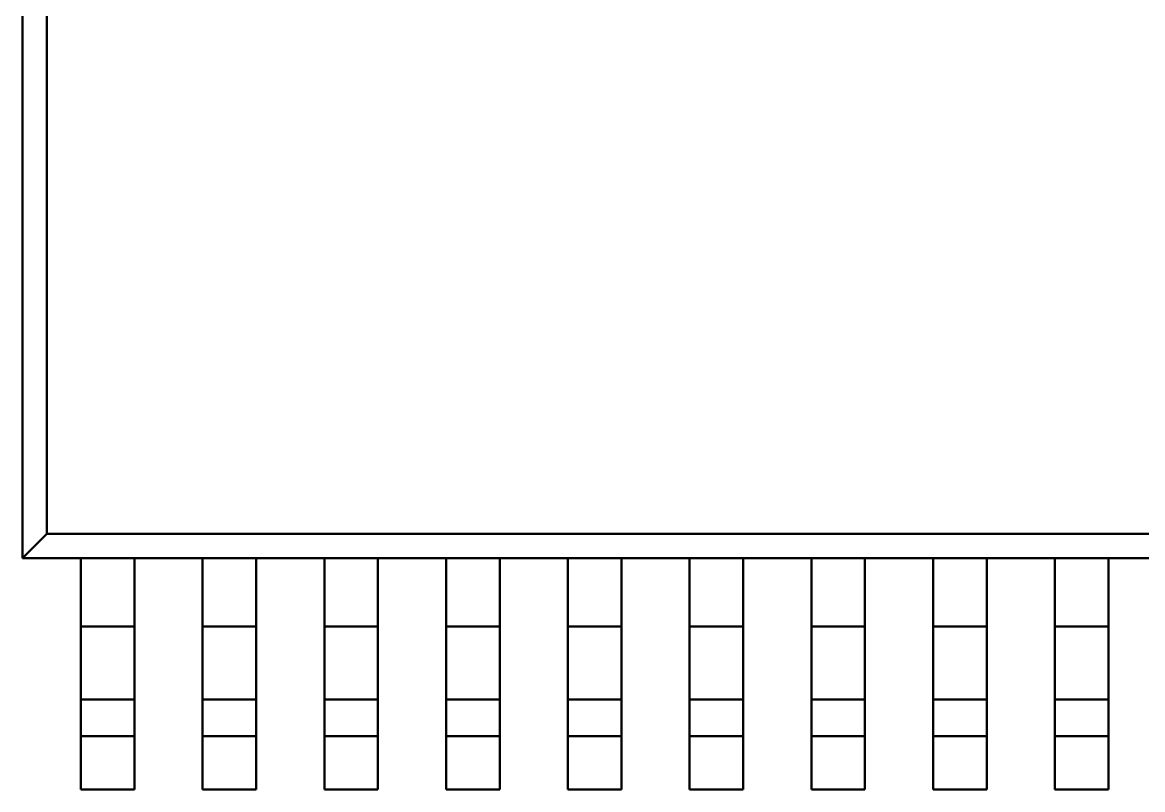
# Model space of a CAD drawing. Header units: millimetres. Extents: x 0 to 866, y 0 to 297.
# Drawn here: x 111.72 to 120.92, y 223.63 to 229.93 of the extents above; entities that cross this region are included whole.
import ezdxf

# ---------------------------------------------------------------- set-up
doc = ezdxf.new("R2010")
doc.units = ezdxf.units.MM
doc.layers.add('OSN50', color=3, linetype='Continuous', lineweight=50)

msp = doc.modelspace()

# ---------------------------------------------------------------- linework, layer by layer
at = {"layer": 'OSN50', "color": 3}
for p, q in [((111.7245, 234.3343), (111.7245, 225.5343)), ((111.7245, 234.3343), (111.7245, 225.5343)), ((111.7245, 234.3343), (111.7245, 225.5343)), ((111.7245, 234.3343), (111.7245, 225.5343)), ((111.9245, 234.1343), (111.9245, 225.7343)), ((111.9245, 234.1343), (111.9245, 225.7343)), ((111.9245, 225.7343), (111.7245, 225.5343)), ((111.9245, 225.7343), (111.7245, 225.5343)), ((111.9245, 225.7343), (130.9245, 225.7343)), ((111.9245, 225.7343), (130.9245, 225.7343)), ((111.7245, 225.5343), (112.2045, 225.5343)), ((111.7245, 225.5343), (131.1245, 225.5343)), ((111.7245, 225.5343), (112.2045, 225.5343)), ((111.7245, 225.5343), (131.1245, 225.5343)), ((112.2045, 225.5343), (112.2045, 223.6343)), ((112.2045, 225.5343), (112.2045, 224.9743)), ((112.2045, 225.5343), (112.2045, 223.6343)), ((112.2045, 225.5343), (112.2045, 224.9743)), ((112.6445, 223.6343), (112.6445, 225.5343)), ((112.6445, 225.5343), (113.2045, 225.5343)), ((112.6445, 225.5343), (112.6445, 224.9743)), ((112.6445, 223.6343), (112.6445, 225.5343)), ((112.6445, 225.5343), (113.2045, 225.5343)), ((112.6445, 225.5343), (112.6445, 224.9743)), ((113.2045, 225.5343), (113.2045, 223.6343)), ((113.2045, 225.5343), (113.2045, 224.9743)), ((113.2045, 225.5343), (113.2045, 223.6343)), ((113.2045, 225.5343), (113.2045, 224.9743)), ((113.6445, 223.6343), (113.6445, 225.5343)), ((113.6445, 225.5343), (114.2045, 225.5343)), ((113.6445, 225.5343), (113.6445, 224.9743)), ((113.6445, 223.6343), (113.6445, 225.5343)), ((113.6445, 225.5343), (114.2045, 225.5343)), ((113.6445, 225.5343), (113.6445, 224.9743)), ((114.2045, 225.5343), (114.2045, 223.6343)), ((114.2045, 225.5343), (114.2045, 224.9743)), ((114.2045, 225.5343), (114.2045, 223.6343)), ((114.2045, 225.5343), (114.2045, 224.9743)), ((114.6445, 223.6343), (114.6445, 225.5343)), ((114.6445, 225.5343), (115.2045, 225.5343)), ((114.6445, 225.5343), (114.6445, 224.9743)), ((114.6445, 223.6343), (114.6445, 225.5343)), ((114.6445, 225.5343), (115.2045, 225.5343)), ((114.6445, 225.5343), (114.6445, 224.9743)), ((115.2045, 225.5343), (115.2045, 223.6343)), ((115.2045, 225.5343), (115.2045, 224.9743)), ((115.2045, 225.5343), (115.2045, 223.6343)), ((115.2045, 225.5343), (115.2045, 224.9743)), ((115.6445, 223.6343), (115.6445, 225.5343)), ((115.6445, 225.5343), (116.2045, 225.5343)), ((115.6445, 225.5343), (115.6445, 224.9743)), ((115.6445, 223.6343), (115.6445, 225.5343)), ((115.6445, 225.5343), (116.2045, 225.5343)), ((115.6445, 225.5343), (115.6445, 224.9743)), ((116.2045, 225.5343), (116.2045, 223.6343)), ((116.2045, 225.5343), (116.2045, 224.9743)), ((116.2045, 225.5343), (116.2045, 223.6343)), ((116.2045, 225.5343), (116.2045, 224.9743)), ((116.6445, 223.6343), (116.6445, 225.5343)), ((116.6445, 225.5343), (117.2045, 225.5343)), ((116.6445, 225.5343), (116.6445, 224.9743)), ((116.6445, 223.6343), (116.6445, 225.5343)), ((116.6445, 225.5343), (117.2045, 225.5343)), ((116.6445, 225.5343), (116.6445, 224.9743)), ((117.2045, 225.5343), (117.2045, 223.6343)), ((117.2045, 225.5343), (117.2045, 224.9743)), ((117.2045, 225.5343), (117.2045, 223.6343)), ((117.2045, 225.5343), (117.2045, 224.9743)), ((117.6445, 223.6343), (117.6445, 225.5343)), ((117.6445, 225.5343), (118.2045, 225.5343)), ((117.6445, 225.5343), (117.6445, 224.9743)), ((117.6445, 223.6343), (117.6445, 225.5343)), ((117.6445, 225.5343), (118.2045, 225.5343)), ((117.6445, 225.5343), (117.6445, 224.9743)), ((118.2045, 225.5343), (118.2045, 223.6343)), ((118.2045, 225.5343), (118.2045, 224.9743)), ((118.2045, 225.5343), (118.2045, 223.6343)), ((118.2045, 225.5343), (118.2045, 224.9743)), ((118.6445, 223.6343), (118.6445, 225.5343)), ((118.6445, 225.5343), (119.2045, 225.5343)), ((118.6445, 225.5343), (118.6445, 224.9743)), ((118.6445, 223.6343), (118.6445, 225.5343)), ((118.6445, 225.5343), (119.2045, 225.5343)), ((118.6445, 225.5343), (118.6445, 224.9743)), ((119.2045, 225.5343), (119.2045, 223.6343)), ((119.2045, 225.5343), (119.2045, 224.9743)), ((119.2045, 225.5343), (119.2045, 223.6343)), ((119.2045, 225.5343), (119.2045, 224.9743)), ((119.6445, 223.6343), (119.6445, 225.5343)), ((119.6445, 225.5343), (120.2045, 225.5343)), ((119.6445, 225.5343), (119.6445, 224.9743)), ((119.6445, 223.6343), (119.6445, 225.5343)), ((119.6445, 225.5343), (120.2045, 225.5343)), ((119.6445, 225.5343), (119.6445, 224.9743)), ((120.2045, 225.5343), (120.2045, 223.6343)), ((120.2045, 225.5343), (120.2045, 224.9743)), ((120.2045, 225.5343), (120.2045, 223.6343)), ((120.2045, 225.5343), (120.2045, 224.9743)), ((120.6445, 223.6343), (120.6445, 225.5343)), ((120.6445, 225.5343), (121.2045, 225.5343)), ((120.6445, 225.5343), (120.6445, 224.9743)), ((120.6445, 223.6343), (120.6445, 225.5343)), ((120.6445, 225.5343), (121.2045, 225.5343)), ((120.6445, 225.5343), (120.6445, 224.9743)), ((112.2045, 224.9743), (112.2045, 224.8443)), ((112.6445, 224.9743), (112.2045, 224.9743)), ((112.2045, 224.9743), (112.2045, 224.8443)), ((112.6445, 224.9743), (112.2045, 224.9743)), ((112.6445, 224.9743), (112.6445, 224.8443)), ((112.6445, 224.9743), (112.6445, 224.8443)), ((113.2045, 224.9743), (113.2045, 224.8443)), ((113.6445, 224.9743), (113.2045, 224.9743)), ((113.2045, 224.9743), (113.2045, 224.8443)), ((113.6445, 224.9743), (113.2045, 224.9743)), ((113.6445, 224.9743), (113.6445, 224.8443)), ((113.6445, 224.9743), (113.6445, 224.8443)), ((114.2045, 224.9743), (114.2045, 224.8443)), ((114.6445, 224.9743), (114.2045, 224.9743)), ((114.2045, 224.9743), (114.2045, 224.8443)), ((114.6445, 224.9743), (114.2045, 224.9743)), ((114.6445, 224.9743), (114.6445, 224.8443)), ((114.6445, 224.9743), (114.6445, 224.8443)), ((115.2045, 224.9743), (115.2045, 224.8443)), ((115.6445, 224.9743), (115.2045, 224.9743)), ((115.2045, 224.9743), (115.2045, 224.8443)), ((115.6445, 224.9743), (115.2045, 224.9743)), ((115.6445, 224.9743), (115.6445, 224.8443)), ((115.6445, 224.9743), (115.6445, 224.8443)), ((116.2045, 224.9743), (116.2045, 224.8443)), ((116.6445, 224.9743), (116.2045, 224.9743)), ((116.2045, 224.9743), (116.2045, 224.8443)), ((116.6445, 224.9743), (116.2045, 224.9743)), ((116.6445, 224.9743), (116.6445, 224.8443)), ((116.6445, 224.9743), (116.6445, 224.8443)), ((117.2045, 224.9743), (117.2045, 224.8443)), ((117.6445, 224.9743), (117.2045, 224.9743)), ((117.2045, 224.9743), (117.2045, 224.8443)), ((117.6445, 224.9743), (117.2045, 224.9743)), ((117.6445, 224.9743), (117.6445, 224.8443)), ((117.6445, 224.9743), (117.6445, 224.8443)), ((118.2045, 224.9743), (118.2045, 224.8443)), ((118.6445, 224.9743), (118.2045, 224.9743)), ((118.2045, 224.9743), (118.2045, 224.8443)), ((118.6445, 224.9743), (118.2045, 224.9743)), ((118.6445, 224.9743), (118.6445, 224.8443)), ((118.6445, 224.9743), (118.6445, 224.8443)), ((119.2045, 224.9743), (119.2045, 224.8443)), ((119.6445, 224.9743), (119.2045, 224.9743)), ((119.2045, 224.9743), (119.2045, 224.8443)), ((119.6445, 224.9743), (119.2045, 224.9743)), ((119.6445, 224.9743), (119.6445, 224.8443)), ((119.6445, 224.9743), (119.6445, 224.8443)), ((120.2045, 224.9743), (120.2045, 224.8443)), ((120.6445, 224.9743), (120.2045, 224.9743)), ((120.2045, 224.9743), (120.2045, 224.8443)), ((120.6445, 224.9743), (120.2045, 224.9743)), ((120.6445, 224.9743), (120.6445, 224.8443)), ((120.6445, 224.9743), (120.6445, 224.8443)), ((112.2045, 224.8443), (112.2045, 224.7183)), ((112.2045, 224.8443), (112.2045, 224.7183)), ((112.6445, 224.8443), (112.6445, 224.7183)), ((112.6445, 224.8443), (112.6445, 224.7183)), ((113.2045, 224.8443), (113.2045, 224.7183)), ((113.2045, 224.8443), (113.2045, 224.7183)), ((113.6445, 224.8443), (113.6445, 224.7183)), ((113.6445, 224.8443), (113.6445, 224.7183)), ((114.2045, 224.8443), (114.2045, 224.7183)), ((114.2045, 224.8443), (114.2045, 224.7183)), ((114.6445, 224.8443), (114.6445, 224.7183)), ((114.6445, 224.8443), (114.6445, 224.7183)), ((115.2045, 224.8443), (115.2045, 224.7183)), ((115.2045, 224.8443), (115.2045, 224.7183)), ((115.6445, 224.8443), (115.6445, 224.7183)), ((115.6445, 224.8443), (115.6445, 224.7183)), ((116.2045, 224.8443), (116.2045, 224.7183)), ((116.2045, 224.8443), (116.2045, 224.7183)), ((116.6445, 224.8443), (116.6445, 224.7183)), ((116.6445, 224.8443), (116.6445, 224.7183)), ((117.2045, 224.8443), (117.2045, 224.7183)), ((117.2045, 224.8443), (117.2045, 224.7183)), ((117.6445, 224.8443), (117.6445, 224.7183)), ((117.6445, 224.8443), (117.6445, 224.7183)), ((118.2045, 224.8443), (118.2045, 224.7183)), ((118.2045, 224.8443), (118.2045, 224.7183)), ((118.6445, 224.8443), (118.6445, 224.7183)), ((118.6445, 224.8443), (118.6445, 224.7183)), ((119.2045, 224.8443), (119.2045, 224.7183)), ((119.2045, 224.8443), (119.2045, 224.7183)), ((119.6445, 224.8443), (119.6445, 224.7183)), ((119.6445, 224.8443), (119.6445, 224.7183)), ((120.2045, 224.8443), (120.2045, 224.7183)), ((120.2045, 224.8443), (120.2045, 224.7183)), ((120.6445, 224.8443), (120.6445, 224.7183)), ((120.6445, 224.8443), (120.6445, 224.7183)), ((112.2045, 224.7183), (112.2045, 224.6063)), ((112.2045, 224.7183), (112.2045, 224.6063)), ((112.6445, 224.7183), (112.6445, 224.6063)), ((112.6445, 224.7183), (112.6445, 224.6063)), ((113.2045, 224.7183), (113.2045, 224.6063)), ((113.2045, 224.7183), (113.2045, 224.6063)), ((113.6445, 224.7183), (113.6445, 224.6063)), ((113.6445, 224.7183), (113.6445, 224.6063)), ((114.2045, 224.7183), (114.2045, 224.6063)), ((114.2045, 224.7183), (114.2045, 224.6063)), ((114.6445, 224.7183), (114.6445, 224.6063)), ((114.6445, 224.7183), (114.6445, 224.6063)), ((115.2045, 224.7183), (115.2045, 224.6063)), ((115.2045, 224.7183), (115.2045, 224.6063)), ((115.6445, 224.7183), (115.6445, 224.6063)), ((115.6445, 224.7183), (115.6445, 224.6063)), ((116.2045, 224.7183), (116.2045, 224.6063)), ((116.2045, 224.7183), (116.2045, 224.6063)), ((116.6445, 224.7183), (116.6445, 224.6063)), ((116.6445, 224.7183), (116.6445, 224.6063)), ((117.2045, 224.7183), (117.2045, 224.6063)), ((117.2045, 224.7183), (117.2045, 224.6063)), ((117.6445, 224.7183), (117.6445, 224.6063)), ((117.6445, 224.7183), (117.6445, 224.6063)), ((118.2045, 224.7183), (118.2045, 224.6063)), ((118.2045, 224.7183), (118.2045, 224.6063)), ((118.6445, 224.7183), (118.6445, 224.6063)), ((118.6445, 224.7183), (118.6445, 224.6063)), ((119.2045, 224.7183), (119.2045, 224.6063)), ((119.2045, 224.7183), (119.2045, 224.6063)), ((119.6445, 224.7183), (119.6445, 224.6063)), ((119.6445, 224.7183), (119.6445, 224.6063)), ((120.2045, 224.7183), (120.2045, 224.6063)), ((120.2045, 224.7183), (120.2045, 224.6063)), ((120.6445, 224.7183), (120.6445, 224.6063)), ((120.6445, 224.7183), (120.6445, 224.6063)), ((112.2045, 224.6063), (112.2045, 224.5123)), ((112.2045, 224.6063), (112.2045, 224.5123)), ((112.6445, 224.6063), (112.6445, 224.5123)), ((112.6445, 224.6063), (112.6445, 224.5123)), ((113.2045, 224.6063), (113.2045, 224.5123)), ((113.2045, 224.6063), (113.2045, 224.5123)), ((113.6445, 224.6063), (113.6445, 224.5123)), ((113.6445, 224.6063), (113.6445, 224.5123)), ((114.2045, 224.6063), (114.2045, 224.5123)), ((114.2045, 224.6063), (114.2045, 224.5123)), ((114.6445, 224.6063), (114.6445, 224.5123)), ((114.6445, 224.6063), (114.6445, 224.5123)), ((115.2045, 224.6063), (115.2045, 224.5123)), ((115.2045, 224.6063), (115.2045, 224.5123)), ((115.6445, 224.6063), (115.6445, 224.5123)), ((115.6445, 224.6063), (115.6445, 224.5123)), ((116.2045, 224.6063), (116.2045, 224.5123)), ((116.2045, 224.6063), (116.2045, 224.5123)), ((116.6445, 224.6063), (116.6445, 224.5123)), ((116.6445, 224.6063), (116.6445, 224.5123)), ((117.2045, 224.6063), (117.2045, 224.5123)), ((117.2045, 224.6063), (117.2045, 224.5123)), ((117.6445, 224.6063), (117.6445, 224.5123)), ((117.6445, 224.6063), (117.6445, 224.5123)), ((118.2045, 224.6063), (118.2045, 224.5123)), ((118.2045, 224.6063), (118.2045, 224.5123)), ((118.6445, 224.6063), (118.6445, 224.5123)), ((118.6445, 224.6063), (118.6445, 224.5123)), ((119.2045, 224.6063), (119.2045, 224.5123)), ((119.2045, 224.6063), (119.2045, 224.5123)), ((119.6445, 224.6063), (119.6445, 224.5123)), ((119.6445, 224.6063), (119.6445, 224.5123)), ((120.2045, 224.6063), (120.2045, 224.5123)), ((120.2045, 224.6063), (120.2045, 224.5123)), ((120.6445, 224.6063), (120.6445, 224.5123)), ((120.6445, 224.6063), (120.6445, 224.5123)), ((112.2045, 224.5123), (112.2045, 224.4403)), ((112.2045, 224.5123), (112.2045, 224.4403)), ((112.6445, 224.5123), (112.6445, 224.4403)), ((112.6445, 224.5123), (112.6445, 224.4403)), ((113.2045, 224.5123), (113.2045, 224.4403)), ((113.2045, 224.5123), (113.2045, 224.4403)), ((113.6445, 224.5123), (113.6445, 224.4403)), ((113.6445, 224.5123), (113.6445, 224.4403)), ((114.2045, 224.5123), (114.2045, 224.4403)), ((114.2045, 224.5123), (114.2045, 224.4403)), ((114.6445, 224.5123), (114.6445, 224.4403)), ((114.6445, 224.5123), (114.6445, 224.4403)), ((115.2045, 224.5123), (115.2045, 224.4403)), ((115.2045, 224.5123), (115.2045, 224.4403)), ((115.6445, 224.5123), (115.6445, 224.4403)), ((115.6445, 224.5123), (115.6445, 224.4403)), ((116.2045, 224.5123), (116.2045, 224.4403)), ((116.2045, 224.5123), (116.2045, 224.4403)), ((116.6445, 224.5123), (116.6445, 224.4403)), ((116.6445, 224.5123), (116.6445, 224.4403)), ((117.2045, 224.5123), (117.2045, 224.4403)), ((117.2045, 224.5123), (117.2045, 224.4403)), ((117.6445, 224.5123), (117.6445, 224.4403)), ((117.6445, 224.5123), (117.6445, 224.4403)), ((118.2045, 224.5123), (118.2045, 224.4403)), ((118.2045, 224.5123), (118.2045, 224.4403)), ((118.6445, 224.5123), (118.6445, 224.4403)), ((118.6445, 224.5123), (118.6445, 224.4403)), ((119.2045, 224.5123), (119.2045, 224.4403)), ((119.2045, 224.5123), (119.2045, 224.4403)), ((119.6445, 224.5123), (119.6445, 224.4403)), ((119.6445, 224.5123), (119.6445, 224.4403)), ((120.2045, 224.5123), (120.2045, 224.4403)), ((120.2045, 224.5123), (120.2045, 224.4403)), ((120.6445, 224.5123), (120.6445, 224.4403)), ((120.6445, 224.5123), (120.6445, 224.4403)), ((112.2045, 224.4403), (112.2045, 224.3943)), ((112.2045, 224.4403), (112.2045, 224.3943)), ((112.2045, 224.3943), (112.2045, 224.3743)), ((112.2045, 224.3943), (112.2045, 224.3743)), ((112.6445, 224.4403), (112.6445, 224.3943)), ((112.6445, 224.4403), (112.6445, 224.3943)), ((112.6445, 224.3943), (112.6445, 224.3743)), ((112.6445, 224.3943), (112.6445, 224.3743)), ((113.2045, 224.4403), (113.2045, 224.3943)), ((113.2045, 224.4403), (113.2045, 224.3943)), ((113.2045, 224.3943), (113.2045, 224.3743)), ((113.2045, 224.3943), (113.2045, 224.3743)), ((113.6445, 224.4403), (113.6445, 224.3943)), ((113.6445, 224.4403), (113.6445, 224.3943)), ((113.6445, 224.3943), (113.6445, 224.3743)), ((113.6445, 224.3943), (113.6445, 224.3743)), ((114.2045, 224.4403), (114.2045, 224.3943)), ((114.2045, 224.4403), (114.2045, 224.3943)), ((114.2045, 224.3943), (114.2045, 224.3743)), ((114.2045, 224.3943), (114.2045, 224.3743)), ((114.6445, 224.4403), (114.6445, 224.3943)), ((114.6445, 224.4403), (114.6445, 224.3943)), ((114.6445, 224.3943), (114.6445, 224.3743)), ((114.6445, 224.3943), (114.6445, 224.3743)), ((115.2045, 224.4403), (115.2045, 224.3943)), ((115.2045, 224.4403), (115.2045, 224.3943)), ((115.2045, 224.3943), (115.2045, 224.3743)), ((115.2045, 224.3943), (115.2045, 224.3743)), ((115.6445, 224.4403), (115.6445, 224.3943)), ((115.6445, 224.4403), (115.6445, 224.3943)), ((115.6445, 224.3943), (115.6445, 224.3743)), ((115.6445, 224.3943), (115.6445, 224.3743)), ((116.2045, 224.4403), (116.2045, 224.3943)), ((116.2045, 224.4403), (116.2045, 224.3943)), ((116.2045, 224.3943), (116.2045, 224.3743)), ((116.2045, 224.3943), (116.2045, 224.3743)), ((116.6445, 224.4403), (116.6445, 224.3943)), ((116.6445, 224.4403), (116.6445, 224.3943)), ((116.6445, 224.3943), (116.6445, 224.3743)), ((116.6445, 224.3943), (116.6445, 224.3743)), ((117.2045, 224.4403), (117.2045, 224.3943)), ((117.2045, 224.4403), (117.2045, 224.3943)), ((117.2045, 224.3943), (117.2045, 224.3743)), ((117.2045, 224.3943), (117.2045, 224.3743)), ((117.6445, 224.4403), (117.6445, 224.3943)), ((117.6445, 224.4403), (117.6445, 224.3943)), ((117.6445, 224.3943), (117.6445, 224.3743)), ((117.6445, 224.3943), (117.6445, 224.3743)), ((118.2045, 224.4403), (118.2045, 224.3943)), ((118.2045, 224.4403), (118.2045, 224.3943)), ((118.2045, 224.3943), (118.2045, 224.3743)), ((118.2045, 224.3943), (118.2045, 224.3743)), ((118.6445, 224.4403), (118.6445, 224.3943)), ((118.6445, 224.4403), (118.6445, 224.3943)), ((118.6445, 224.3943), (118.6445, 224.3743)), ((118.6445, 224.3943), (118.6445, 224.3743)), ((119.2045, 224.4403), (119.2045, 224.3943)), ((119.2045, 224.4403), (119.2045, 224.3943)), ((119.2045, 224.3943), (119.2045, 224.3743)), ((119.2045, 224.3943), (119.2045, 224.3743)), ((119.6445, 224.4403), (119.6445, 224.3943)), ((119.6445, 224.4403), (119.6445, 224.3943)), ((119.6445, 224.3943), (119.6445, 224.3743)), ((119.6445, 224.3943), (119.6445, 224.3743)), ((120.2045, 224.4403), (120.2045, 224.3943)), ((120.2045, 224.4403), (120.2045, 224.3943)), ((120.2045, 224.3943), (120.2045, 224.3743)), ((120.2045, 224.3943), (120.2045, 224.3743)), ((120.6445, 224.4403), (120.6445, 224.3943)), ((120.6445, 224.4403), (120.6445, 224.3943)), ((120.6445, 224.3943), (120.6445, 224.3743)), ((120.6445, 224.3943), (120.6445, 224.3743)), ((112.2045, 224.3743), (112.2045, 224.3643)), ((112.6445, 224.3743), (112.2045, 224.3743)), ((112.2045, 224.3743), (112.2045, 224.3643)), ((112.6445, 224.3743), (112.2045, 224.3743)), ((112.2045, 224.3643), (112.2045, 224.3423)), ((112.2045, 224.3643), (112.2045, 224.3423)), ((112.2045, 224.3423), (112.2045, 224.3063)), ((112.2045, 224.3423), (112.2045, 224.3063)), ((112.2045, 224.3063), (112.2045, 224.2583)), ((112.2045, 224.3063), (112.2045, 224.2583)), ((112.6445, 224.3743), (112.6445, 224.3643)), ((112.6445, 224.3743), (112.6445, 224.3643)), ((112.6445, 224.3643), (112.6445, 224.3423)), ((112.6445, 224.3643), (112.6445, 224.3423)), ((112.6445, 224.3423), (112.6445, 224.3063)), ((112.6445, 224.3423), (112.6445, 224.3063)), ((112.6445, 224.3063), (112.6445, 224.2583)), ((112.6445, 224.3063), (112.6445, 224.2583)), ((113.2045, 224.3743), (113.2045, 224.3643)), ((113.6445, 224.3743), (113.2045, 224.3743)), ((113.2045, 224.3743), (113.2045, 224.3643)), ((113.6445, 224.3743), (113.2045, 224.3743)), ((113.2045, 224.3643), (113.2045, 224.3423)), ((113.2045, 224.3643), (113.2045, 224.3423)), ((113.2045, 224.3423), (113.2045, 224.3063)), ((113.2045, 224.3423), (113.2045, 224.3063)), ((113.2045, 224.3063), (113.2045, 224.2583)), ((113.2045, 224.3063), (113.2045, 224.2583)), ((113.6445, 224.3743), (113.6445, 224.3643)), ((113.6445, 224.3743), (113.6445, 224.3643)), ((113.6445, 224.3643), (113.6445, 224.3423)), ((113.6445, 224.3643), (113.6445, 224.3423)), ((113.6445, 224.3423), (113.6445, 224.3063)), ((113.6445, 224.3423), (113.6445, 224.3063)), ((113.6445, 224.3063), (113.6445, 224.2583)), ((113.6445, 224.3063), (113.6445, 224.2583)), ((114.2045, 224.3743), (114.2045, 224.3643)), ((114.6445, 224.3743), (114.2045, 224.3743)), ((114.2045, 224.3743), (114.2045, 224.3643)), ((114.6445, 224.3743), (114.2045, 224.3743)), ((114.2045, 224.3643), (114.2045, 224.3423)), ((114.2045, 224.3643), (114.2045, 224.3423)), ((114.2045, 224.3423), (114.2045, 224.3063)), ((114.2045, 224.3423), (114.2045, 224.3063)), ((114.2045, 224.3063), (114.2045, 224.2583)), ((114.2045, 224.3063), (114.2045, 224.2583)), ((114.6445, 224.3743), (114.6445, 224.3643)), ((114.6445, 224.3743), (114.6445, 224.3643)), ((114.6445, 224.3643), (114.6445, 224.3423)), ((114.6445, 224.3643), (114.6445, 224.3423)), ((114.6445, 224.3423), (114.6445, 224.3063)), ((114.6445, 224.3423), (114.6445, 224.3063)), ((114.6445, 224.3063), (114.6445, 224.2583)), ((114.6445, 224.3063), (114.6445, 224.2583)), ((115.2045, 224.3743), (115.2045, 224.3643)), ((115.6445, 224.3743), (115.2045, 224.3743)), ((115.2045, 224.3743), (115.2045, 224.3643)), ((115.6445, 224.3743), (115.2045, 224.3743)), ((115.2045, 224.3643), (115.2045, 224.3423)), ((115.2045, 224.3643), (115.2045, 224.3423)), ((115.2045, 224.3423), (115.2045, 224.3063)), ((115.2045, 224.3423), (115.2045, 224.3063)), ((115.2045, 224.3063), (115.2045, 224.2583)), ((115.2045, 224.3063), (115.2045, 224.2583)), ((115.6445, 224.3743), (115.6445, 224.3643)), ((115.6445, 224.3743), (115.6445, 224.3643)), ((115.6445, 224.3643), (115.6445, 224.3423)), ((115.6445, 224.3643), (115.6445, 224.3423)), ((115.6445, 224.3423), (115.6445, 224.3063)), ((115.6445, 224.3423), (115.6445, 224.3063)), ((115.6445, 224.3063), (115.6445, 224.2583)), ((115.6445, 224.3063), (115.6445, 224.2583)), ((116.2045, 224.3743), (116.2045, 224.3643)), ((116.6445, 224.3743), (116.2045, 224.3743)), ((116.2045, 224.3743), (116.2045, 224.3643)), ((116.6445, 224.3743), (116.2045, 224.3743)), ((116.2045, 224.3643), (116.2045, 224.3423)), ((116.2045, 224.3643), (116.2045, 224.3423)), ((116.2045, 224.3423), (116.2045, 224.3063)), ((116.2045, 224.3423), (116.2045, 224.3063)), ((116.2045, 224.3063), (116.2045, 224.2583)), ((116.2045, 224.3063), (116.2045, 224.2583)), ((116.6445, 224.3743), (116.6445, 224.3643)), ((116.6445, 224.3743), (116.6445, 224.3643)), ((116.6445, 224.3643), (116.6445, 224.3423)), ((116.6445, 224.3643), (116.6445, 224.3423)), ((116.6445, 224.3423), (116.6445, 224.3063)), ((116.6445, 224.3423), (116.6445, 224.3063)), ((116.6445, 224.3063), (116.6445, 224.2583)), ((116.6445, 224.3063), (116.6445, 224.2583)), ((117.2045, 224.3743), (117.2045, 224.3643)), ((117.6445, 224.3743), (117.2045, 224.3743)), ((117.2045, 224.3743), (117.2045, 224.3643)), ((117.6445, 224.3743), (117.2045, 224.3743)), ((117.2045, 224.3643), (117.2045, 224.3423)), ((117.2045, 224.3643), (117.2045, 224.3423)), ((117.2045, 224.3423), (117.2045, 224.3063)), ((117.2045, 224.3423), (117.2045, 224.3063)), ((117.2045, 224.3063), (117.2045, 224.2583)), ((117.2045, 224.3063), (117.2045, 224.2583)), ((117.6445, 224.3743), (117.6445, 224.3643)), ((117.6445, 224.3743), (117.6445, 224.3643)), ((117.6445, 224.3643), (117.6445, 224.3423)), ((117.6445, 224.3643), (117.6445, 224.3423)), ((117.6445, 224.3423), (117.6445, 224.3063)), ((117.6445, 224.3423), (117.6445, 224.3063)), ((117.6445, 224.3063), (117.6445, 224.2583)), ((117.6445, 224.3063), (117.6445, 224.2583)), ((118.2045, 224.3743), (118.2045, 224.3643)), ((118.6445, 224.3743), (118.2045, 224.3743)), ((118.2045, 224.3743), (118.2045, 224.3643)), ((118.6445, 224.3743), (118.2045, 224.3743)), ((118.2045, 224.3643), (118.2045, 224.3423)), ((118.2045, 224.3643), (118.2045, 224.3423)), ((118.2045, 224.3423), (118.2045, 224.3063)), ((118.2045, 224.3423), (118.2045, 224.3063)), ((118.2045, 224.3063), (118.2045, 224.2583)), ((118.2045, 224.3063), (118.2045, 224.2583)), ((118.6445, 224.3743), (118.6445, 224.3643)), ((118.6445, 224.3743), (118.6445, 224.3643)), ((118.6445, 224.3643), (118.6445, 224.3423)), ((118.6445, 224.3643), (118.6445, 224.3423)), ((118.6445, 224.3423), (118.6445, 224.3063)), ((118.6445, 224.3423), (118.6445, 224.3063)), ((118.6445, 224.3063), (118.6445, 224.2583)), ((118.6445, 224.3063), (118.6445, 224.2583)), ((119.2045, 224.3743), (119.2045, 224.3643)), ((119.6445, 224.3743), (119.2045, 224.3743)), ((119.2045, 224.3743), (119.2045, 224.3643)), ((119.6445, 224.3743), (119.2045, 224.3743)), ((119.2045, 224.3643), (119.2045, 224.3423)), ((119.2045, 224.3643), (119.2045, 224.3423)), ((119.2045, 224.3423), (119.2045, 224.3063)), ((119.2045, 224.3423), (119.2045, 224.3063)), ((119.2045, 224.3063), (119.2045, 224.2583)), ((119.2045, 224.3063), (119.2045, 224.2583)), ((119.6445, 224.3743), (119.6445, 224.3643)), ((119.6445, 224.3743), (119.6445, 224.3643)), ((119.6445, 224.3643), (119.6445, 224.3423)), ((119.6445, 224.3643), (119.6445, 224.3423)), ((119.6445, 224.3423), (119.6445, 224.3063)), ((119.6445, 224.3423), (119.6445, 224.3063)), ((119.6445, 224.3063), (119.6445, 224.2583)), ((119.6445, 224.3063), (119.6445, 224.2583)), ((120.2045, 224.3743), (120.2045, 224.3643)), ((120.6445, 224.3743), (120.2045, 224.3743)), ((120.2045, 224.3743), (120.2045, 224.3643)), ((120.6445, 224.3743), (120.2045, 224.3743)), ((120.2045, 224.3643), (120.2045, 224.3423)), ((120.2045, 224.3643), (120.2045, 224.3423)), ((120.2045, 224.3423), (120.2045, 224.3063)), ((120.2045, 224.3423), (120.2045, 224.3063)), ((120.2045, 224.3063), (120.2045, 224.2583)), ((120.2045, 224.3063), (120.2045, 224.2583)), ((120.6445, 224.3743), (120.6445, 224.3643)), ((120.6445, 224.3743), (120.6445, 224.3643)), ((120.6445, 224.3643), (120.6445, 224.3423)), ((120.6445, 224.3643), (120.6445, 224.3423)), ((120.6445, 224.3423), (120.6445, 224.3063)), ((120.6445, 224.3423), (120.6445, 224.3063)), ((120.6445, 224.3063), (120.6445, 224.2583)), ((120.6445, 224.3063), (120.6445, 224.2583)), ((112.2045, 224.2583), (112.2045, 224.2023)), ((112.2045, 224.2583), (112.2045, 224.2023)), ((112.6445, 224.2583), (112.6445, 224.2023)), ((112.6445, 224.2583), (112.6445, 224.2023)), ((113.2045, 224.2583), (113.2045, 224.2023)), ((113.2045, 224.2583), (113.2045, 224.2023)), ((113.6445, 224.2583), (113.6445, 224.2023)), ((113.6445, 224.2583), (113.6445, 224.2023)), ((114.2045, 224.2583), (114.2045, 224.2023)), ((114.2045, 224.2583), (114.2045, 224.2023)), ((114.6445, 224.2583), (114.6445, 224.2023)), ((114.6445, 224.2583), (114.6445, 224.2023)), ((115.2045, 224.2583), (115.2045, 224.2023)), ((115.2045, 224.2583), (115.2045, 224.2023)), ((115.6445, 224.2583), (115.6445, 224.2023)), ((115.6445, 224.2583), (115.6445, 224.2023)), ((116.2045, 224.2583), (116.2045, 224.2023)), ((116.2045, 224.2583), (116.2045, 224.2023)), ((116.6445, 224.2583), (116.6445, 224.2023)), ((116.6445, 224.2583), (116.6445, 224.2023)), ((117.2045, 224.2583), (117.2045, 224.2023)), ((117.2045, 224.2583), (117.2045, 224.2023)), ((117.6445, 224.2583), (117.6445, 224.2023)), ((117.6445, 224.2583), (117.6445, 224.2023)), ((118.2045, 224.2583), (118.2045, 224.2023)), ((118.2045, 224.2583), (118.2045, 224.2023)), ((118.6445, 224.2583), (118.6445, 224.2023)), ((118.6445, 224.2583), (118.6445, 224.2023)), ((119.2045, 224.2583), (119.2045, 224.2023)), ((119.2045, 224.2583), (119.2045, 224.2023)), ((119.6445, 224.2583), (119.6445, 224.2023)), ((119.6445, 224.2583), (119.6445, 224.2023)), ((120.2045, 224.2583), (120.2045, 224.2023)), ((120.2045, 224.2583), (120.2045, 224.2023)), ((120.6445, 224.2583), (120.6445, 224.2023)), ((120.6445, 224.2583), (120.6445, 224.2023)), ((112.2045, 224.2023), (112.2045, 224.1403)), ((112.2045, 224.2023), (112.2045, 224.1403)), ((112.2045, 224.1403), (112.2045, 224.0743)), ((112.2045, 224.1403), (112.2045, 224.0743)), ((112.6445, 224.2023), (112.6445, 224.1403)), ((112.6445, 224.2023), (112.6445, 224.1403)), ((112.6445, 224.1403), (112.6445, 224.0743)), ((112.6445, 224.1403), (112.6445, 224.0743)), ((113.2045, 224.2023), (113.2045, 224.1403)), ((113.2045, 224.2023), (113.2045, 224.1403)), ((113.2045, 224.1403), (113.2045, 224.0743)), ((113.2045, 224.1403), (113.2045, 224.0743)), ((113.6445, 224.2023), (113.6445, 224.1403)), ((113.6445, 224.2023), (113.6445, 224.1403)), ((113.6445, 224.1403), (113.6445, 224.0743)), ((113.6445, 224.1403), (113.6445, 224.0743)), ((114.2045, 224.2023), (114.2045, 224.1403)), ((114.2045, 224.2023), (114.2045, 224.1403)), ((114.2045, 224.1403), (114.2045, 224.0743)), ((114.2045, 224.1403), (114.2045, 224.0743)), ((114.6445, 224.2023), (114.6445, 224.1403)), ((114.6445, 224.2023), (114.6445, 224.1403)), ((114.6445, 224.1403), (114.6445, 224.0743)), ((114.6445, 224.1403), (114.6445, 224.0743)), ((115.2045, 224.2023), (115.2045, 224.1403)), ((115.2045, 224.2023), (115.2045, 224.1403)), ((115.2045, 224.1403), (115.2045, 224.0743)), ((115.2045, 224.1403), (115.2045, 224.0743)), ((115.6445, 224.2023), (115.6445, 224.1403)), ((115.6445, 224.2023), (115.6445, 224.1403)), ((115.6445, 224.1403), (115.6445, 224.0743)), ((115.6445, 224.1403), (115.6445, 224.0743)), ((116.2045, 224.2023), (116.2045, 224.1403)), ((116.2045, 224.2023), (116.2045, 224.1403)), ((116.2045, 224.1403), (116.2045, 224.0743)), ((116.2045, 224.1403), (116.2045, 224.0743)), ((116.6445, 224.2023), (116.6445, 224.1403)), ((116.6445, 224.2023), (116.6445, 224.1403)), ((116.6445, 224.1403), (116.6445, 224.0743)), ((116.6445, 224.1403), (116.6445, 224.0743)), ((117.2045, 224.2023), (117.2045, 224.1403)), ((117.2045, 224.2023), (117.2045, 224.1403)), ((117.2045, 224.1403), (117.2045, 224.0743)), ((117.2045, 224.1403), (117.2045, 224.0743)), ((117.6445, 224.2023), (117.6445, 224.1403)), ((117.6445, 224.2023), (117.6445, 224.1403)), ((117.6445, 224.1403), (117.6445, 224.0743)), ((117.6445, 224.1403), (117.6445, 224.0743)), ((118.2045, 224.2023), (118.2045, 224.1403)), ((118.2045, 224.2023), (118.2045, 224.1403)), ((118.2045, 224.1403), (118.2045, 224.0743)), ((118.2045, 224.1403), (118.2045, 224.0743)), ((118.6445, 224.2023), (118.6445, 224.1403)), ((118.6445, 224.2023), (118.6445, 224.1403)), ((118.6445, 224.1403), (118.6445, 224.0743)), ((118.6445, 224.1403), (118.6445, 224.0743)), ((119.2045, 224.2023), (119.2045, 224.1403)), ((119.2045, 224.2023), (119.2045, 224.1403)), ((119.2045, 224.1403), (119.2045, 224.0743)), ((119.2045, 224.1403), (119.2045, 224.0743)), ((119.6445, 224.2023), (119.6445, 224.1403)), ((119.6445, 224.2023), (119.6445, 224.1403)), ((119.6445, 224.1403), (119.6445, 224.0743)), ((119.6445, 224.1403), (119.6445, 224.0743)), ((120.2045, 224.2023), (120.2045, 224.1403)), ((120.2045, 224.2023), (120.2045, 224.1403)), ((120.2045, 224.1403), (120.2045, 224.0743)), ((120.2045, 224.1403), (120.2045, 224.0743)), ((120.6445, 224.2023), (120.6445, 224.1403)), ((120.6445, 224.2023), (120.6445, 224.1403)), ((120.6445, 224.1403), (120.6445, 224.0743)), ((120.6445, 224.1403), (120.6445, 224.0743)), ((112.2045, 224.0743), (112.2045, 223.6343)), ((112.6445, 224.0743), (112.2045, 224.0743)), ((112.2045, 224.0743), (112.2045, 223.6343)), ((112.6445, 224.0743), (112.2045, 224.0743)), ((112.6445, 224.0743), (112.6445, 223.6343)), ((112.6445, 224.0743), (112.6445, 223.6343)), ((113.2045, 224.0743), (113.2045, 223.6343)), ((113.6445, 224.0743), (113.2045, 224.0743)), ((113.2045, 224.0743), (113.2045, 223.6343)), ((113.6445, 224.0743), (113.2045, 224.0743)), ((113.6445, 224.0743), (113.6445, 223.6343)), ((113.6445, 224.0743), (113.6445, 223.6343)), ((114.2045, 224.0743), (114.2045, 223.6343)), ((114.6445, 224.0743), (114.2045, 224.0743)), ((114.2045, 224.0743), (114.2045, 223.6343)), ((114.6445, 224.0743), (114.2045, 224.0743)), ((114.6445, 224.0743), (114.6445, 223.6343)), ((114.6445, 224.0743), (114.6445, 223.6343)), ((115.2045, 224.0743), (115.2045, 223.6343)), ((115.6445, 224.0743), (115.2045, 224.0743)), ((115.2045, 224.0743), (115.2045, 223.6343)), ((115.6445, 224.0743), (115.2045, 224.0743)), ((115.6445, 224.0743), (115.6445, 223.6343)), ((115.6445, 224.0743), (115.6445, 223.6343)), ((116.2045, 224.0743), (116.2045, 223.6343)), ((116.6445, 224.0743), (116.2045, 224.0743)), ((116.2045, 224.0743), (116.2045, 223.6343)), ((116.6445, 224.0743), (116.2045, 224.0743)), ((116.6445, 224.0743), (116.6445, 223.6343)), ((116.6445, 224.0743), (116.6445, 223.6343)), ((117.2045, 224.0743), (117.2045, 223.6343)), ((117.6445, 224.0743), (117.2045, 224.0743)), ((117.2045, 224.0743), (117.2045, 223.6343)), ((117.6445, 224.0743), (117.2045, 224.0743)), ((117.6445, 224.0743), (117.6445, 223.6343)), ((117.6445, 224.0743), (117.6445, 223.6343)), ((118.2045, 224.0743), (118.2045, 223.6343)), ((118.6445, 224.0743), (118.2045, 224.0743)), ((118.2045, 224.0743), (118.2045, 223.6343)), ((118.6445, 224.0743), (118.2045, 224.0743)), ((118.6445, 224.0743), (118.6445, 223.6343)), ((118.6445, 224.0743), (118.6445, 223.6343)), ((119.2045, 224.0743), (119.2045, 223.6343)), ((119.6445, 224.0743), (119.2045, 224.0743)), ((119.2045, 224.0743), (119.2045, 223.6343)), ((119.6445, 224.0743), (119.2045, 224.0743)), ((119.6445, 224.0743), (119.6445, 223.6343)), ((119.6445, 224.0743), (119.6445, 223.6343)), ((120.2045, 224.0743), (120.2045, 223.6343)), ((120.6445, 224.0743), (120.2045, 224.0743)), ((120.2045, 224.0743), (120.2045, 223.6343)), ((120.6445, 224.0743), (120.2045, 224.0743)), ((120.6445, 224.0743), (120.6445, 223.6343)), ((120.6445, 224.0743), (120.6445, 223.6343)), ((112.2045, 223.6343), (112.6445, 223.6343)), ((112.6445, 223.6343), (112.2045, 223.6343)), ((112.2045, 223.6343), (112.6445, 223.6343)), ((112.6445, 223.6343), (112.2045, 223.6343)), ((113.2045, 223.6343), (113.6445, 223.6343)), ((113.6445, 223.6343), (113.2045, 223.6343)), ((113.2045, 223.6343), (113.6445, 223.6343)), ((113.6445, 223.6343), (113.2045, 223.6343)), ((114.2045, 223.6343), (114.6445, 223.6343)), ((114.6445, 223.6343), (114.2045, 223.6343)), ((114.2045, 223.6343), (114.6445, 223.6343)), ((114.6445, 223.6343), (114.2045, 223.6343)), ((115.2045, 223.6343), (115.6445, 223.6343)), ((115.6445, 223.6343), (115.2045, 223.6343)), ((115.2045, 223.6343), (115.6445, 223.6343)), ((115.6445, 223.6343), (115.2045, 223.6343)), ((116.2045, 223.6343), (116.6445, 223.6343)), ((116.6445, 223.6343), (116.2045, 223.6343)), ((116.2045, 223.6343), (116.6445, 223.6343)), ((116.6445, 223.6343), (116.2045, 223.6343)), ((117.2045, 223.6343), (117.6445, 223.6343)), ((117.6445, 223.6343), (117.2045, 223.6343)), ((117.2045, 223.6343), (117.6445, 223.6343)), ((117.6445, 223.6343), (117.2045, 223.6343)), ((118.2045, 223.6343), (118.6445, 223.6343)), ((118.6445, 223.6343), (118.2045, 223.6343)), ((118.2045, 223.6343), (118.6445, 223.6343)), ((118.6445, 223.6343), (118.2045, 223.6343)), ((119.2045, 223.6343), (119.6445, 223.6343)), ((119.6445, 223.6343), (119.2045, 223.6343)), ((119.2045, 223.6343), (119.6445, 223.6343)), ((119.6445, 223.6343), (119.2045, 223.6343)), ((120.2045, 223.6343), (120.6445, 223.6343)), ((120.6445, 223.6343), (120.2045, 223.6343)), ((120.2045, 223.6343), (120.6445, 223.6343)), ((120.6445, 223.6343), (120.2045, 223.6343))]:
    msp.add_line(p, q, dxfattribs=at)

doc.saveas('drawing.dxf')
